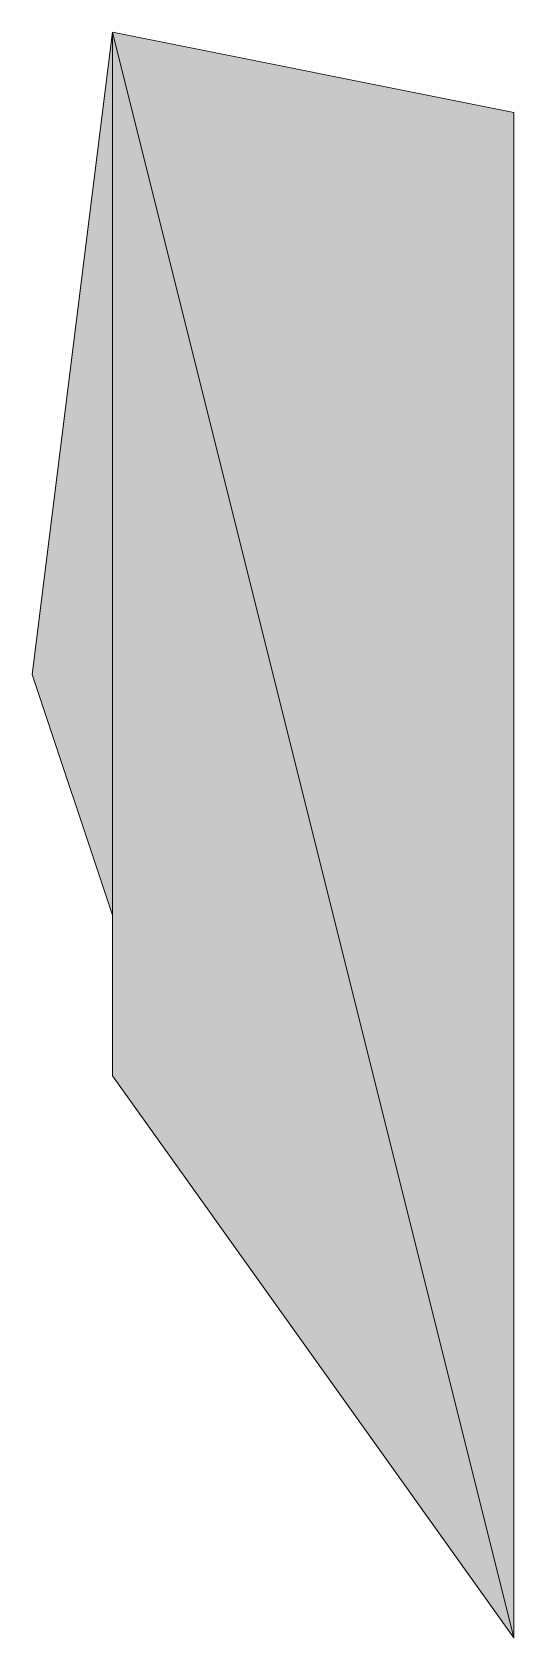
# Model space of a CAD drawing. Header units: millimetres. Extents: x -30643 to 86172, y -19411 to 63186.
# Drawn here: x 82487.9 to 82492.12, y -47.53 to -33.46 of the extents above; entities that cross this region are included whole.
import ezdxf

# ---------------------------------------------------------------- set-up
doc = ezdxf.new("R2010")
doc.units = ezdxf.units.MM

msp = doc.modelspace()

# ---------------------------------------------------------------- hatches: boundary and pattern name
h = msp.add_hatch(color=0)
h.dxf.hatch_style = 2
h.paths.add_polyline_path([(82488.603, -41.199), (82488.603, -33.458), (82487.899, -39.088)])
h = msp.add_hatch(color=0)
h.dxf.hatch_style = 2
h.paths.add_polyline_path([(82488.603, -42.606), (82492.122, -47.532), (82488.603, -33.458)])
h = msp.add_hatch(color=0)
h.dxf.hatch_style = 2
h.paths.add_polyline_path([(82492.122, -47.532), (82492.122, -34.162), (82488.603, -33.458)])

# ---------------------------------------------------------------- linework, layer by layer
at = {"color": 0, "lineweight": 0}
for points in [[(82488.603, -41.199), (82488.603, -33.458), (82487.899, -39.088)], [(82488.603, -41.199), (82488.603, -33.458)], [(82488.603, -42.606), (82488.603, -33.458)], [(82488.603, -42.606), (82492.122, -47.532), (82488.603, -33.458)], [(82492.122, -47.532), (82492.122, -34.162), (82488.603, -33.458)], [(82492.122, -47.532), (82492.122, -34.162)]]:
    msp.add_lwpolyline(points, close=True, dxfattribs=at)

doc.saveas('drawing.dxf')
